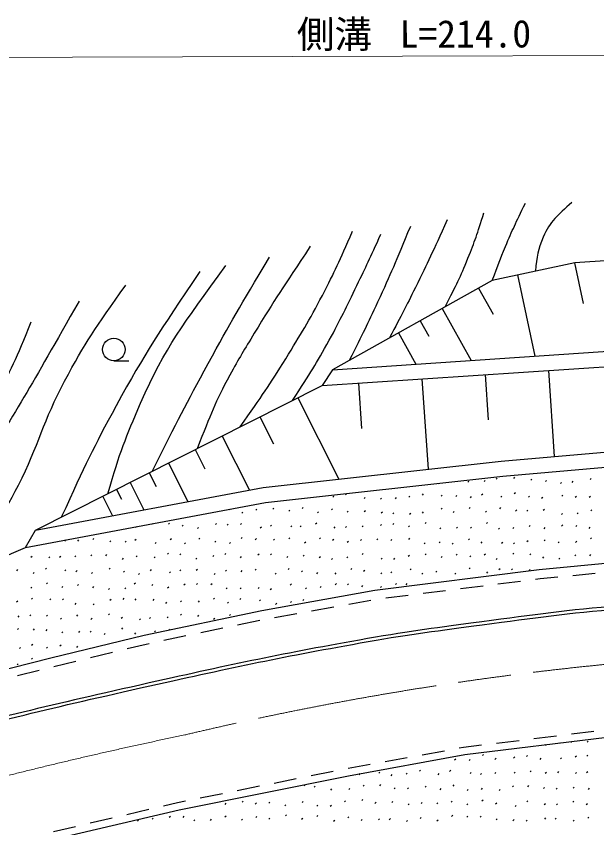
# Model space of a CAD drawing. Units: millimetres, scale not verified. Extents: x 40000 to 680000, y 20000 to 380000.
# Drawn here: x 398758 to 437285, y 289052 to 342909 of the extents above; entities that cross this region are included whole.
import ezdxf
from ezdxf.enums import TextEntityAlignment as Align

# ---------------------------------------------------------------- set-up
doc = ezdxf.new("R2010")
doc.units = ezdxf.units.MM
doc.header["$LTSCALE"] = 1000
doc.linetypes.add('CHAIN', pattern=[18.5, 12, -1.5, 3.5, -1.5])
for name, color, linetype, lineweight in [('M-BGD', 7, 'Continuous', 25), ('M-BMK', 2, 'CHAIN', 13), ('M-STR-HTXT', 7, 'Continuous', 13)]:
    doc.layers.add(name, color=color, linetype=linetype, lineweight=lineweight)
doc.styles.add('ＭＳ ゴシック', font='')
doc.styles.get('ＭＳ ゴシック').set_extended_font_data('MS Gothic')

msp = doc.modelspace()

# ---------------------------------------------------------------- linework, layer by layer
at = {"layer": 'M-BGD'}
for p, q in [((435802, 326548), (436380, 323853)), ((432029, 325739), (433185, 320349)), ((429435, 324866), (430399, 323141)), ((427020, 323516), (428949, 320067)), ((425570, 322705), (426149, 321669)), ((424119, 321894), (425278, 319822)), ((405236, 320038), (406236, 320038)), ((434087, 319407), (434468, 313693)), ((425685, 318847), (426085, 312846)), ((429886, 319127), (430086, 316126)), ((400041, 308793), (419068, 318406)), ((421466, 318566), (421667, 315552)), ((417439, 317583), (420163, 312192)), ((414931, 316316), (415836, 314524)), ((412423, 315049), (414233, 311465)), ((410638, 314147), (411282, 312872)), ((408853, 313245), (410141, 310695)), ((407582, 312603), (408041, 311696)), ((436623, 312869), (436635, 312880)), ((406312, 311961), (407229, 310146)), ((426756, 311883), (426791, 311918)), ((428723, 311994), (428794, 312065)), ((429813, 312031), (429883, 312102)), ((430598, 312185), (430669, 312256)), ((431785, 312242), (431856, 312312)), ((432904, 312118), (432975, 312188)), ((433879, 312033), (433950, 312104)), ((434872, 311889), (434942, 311960)), ((435645, 311975), (435716, 312046)), ((436846, 312158), (436916, 312229)), ((405408, 311504), (405734, 310859)), ((431813, 311235), (431884, 311305)), ((404504, 311047), (405156, 309756)), ((419774, 310997), (419845, 311068)), ((420607, 311146), (420678, 311217)), ((421852, 310906), (421923, 310977)), ((422924, 310851), (422994, 310922)), ((423920, 310892), (423990, 310963)), ((424813, 310984), (424884, 311055)), ((425710, 311134), (425781, 311205)), ((426963, 311058), (427034, 311128)), ((427928, 311026), (427999, 311097)), ((428904, 310959), (428975, 311030)), ((429645, 311140), (429716, 311210)), ((430910, 310999), (430981, 311069)), ((432754, 310991), (432825, 311062)), ((433625, 310927), (433695, 310998)), ((434961, 311051), (435032, 311122)), ((435862, 310989), (435933, 311060)), ((436790, 310993), (436861, 311063)), ((415792, 310200), (415863, 310271)), ((417726, 310234), (417797, 310305)), ((419682, 310154), (419753, 310224)), ((426955, 310190), (427026, 310261)), ((428818, 310239), (428888, 310309)), ((430856, 310225), (430927, 310296)), ((412913, 310170), (412948, 310206)), ((413719, 309936), (413790, 310007)), ((414663, 310125), (414733, 310196)), ((416854, 310063), (416925, 310133)), ((418754, 309947), (418824, 310018)), ((420711, 309993), (420782, 310063)), ((421858, 310035), (421929, 310105)), ((422984, 309947), (423055, 310017)), ((423751, 309889), (423822, 309959)), ((424865, 309855), (424936, 309925)), ((425715, 309939), (425786, 310009)), ((427754, 309975), (427825, 310046)), ((429901, 309991), (429972, 310062)), ((431898, 310071), (431969, 310141)), ((432642, 310067), (432713, 310138)), ((433738, 310130), (433809, 310201)), ((434945, 309845), (435016, 309915)), ((435987, 309892), (436058, 309963)), ((436889, 310079), (436959, 310149)), ((407808, 309214), (407837, 309243)), ((408870, 309190), (408940, 309261)), ((411986, 309183), (412057, 309254)), ((412761, 309137), (412831, 309207)), ((413634, 309177), (413705, 309248)), ((415637, 309072), (415708, 309143)), ((418626, 309214), (418697, 309284)), ((422925, 309113), (422996, 309183)), ((423756, 309179), (423827, 309250)), ((425892, 309240), (425963, 309311)), ((429961, 309243), (430032, 309313)), ((434953, 309076), (435024, 309147)), ((399379, 307650), (400041, 308793)), ((406679, 308978), (406737, 309036)), ((409775, 309058), (409846, 309128)), ((410778, 308913), (410849, 308983)), ((414953, 308958), (415024, 309029)), ((416976, 309028), (417046, 309098)), ((417598, 309027), (417669, 309097)), ((419849, 308945), (419920, 309016)), ((420608, 308974), (420678, 309045)), ((421716, 309019), (421786, 309090)), ((424789, 309022), (424860, 309093)), ((426863, 308886), (426934, 308956)), ((427980, 308940), (428051, 309011)), ((428895, 308940), (428966, 309010)), ((430766, 308871), (430836, 308942)), ((431721, 308906), (431791, 308977)), ((432797, 309051), (432868, 309121)), ((433801, 308898), (433871, 308969)), ((435900, 309042), (435971, 309112)), ((436772, 308923), (436842, 308993)), ((401984, 308081), (402054, 308152)), ((402849, 308082), (402920, 308153)), ((403840, 308181), (403910, 308252)), ((404961, 308029), (405032, 308100)), ((405982, 308003), (406053, 308074)), ((406637, 308135), (406708, 308205)), ((408984, 308177), (409054, 308248)), ((410867, 308209), (410937, 308280)), ((411931, 308005), (412002, 308076)), ((413679, 308239), (413750, 308309)), ((414622, 308169), (414692, 308239)), ((415821, 308139), (415891, 308210)), ((416854, 308234), (416925, 308304)), ((418888, 308226), (418958, 308297)), ((419756, 308128), (419827, 308199)), ((420728, 307996), (420799, 308066)), ((421607, 308117), (421677, 308188)), ((422679, 308155), (422749, 308226)), ((423615, 308119), (423686, 308190)), ((424816, 308192), (424887, 308263)), ((428767, 308168), (428838, 308238)), ((432652, 308049), (432723, 308120)), ((433794, 308086), (433865, 308157)), ((435884, 307993), (435955, 308064)), ((436871, 308231), (436942, 308301)), ((407981, 307916), (408051, 307987)), ((409928, 307897), (409998, 307967)), ((412912, 307907), (412982, 307978)), ((417896, 307954), (417967, 308025)), ((425822, 307895), (425893, 307965)), ((426819, 307951), (426890, 308022)), ((427686, 307876), (427756, 307947)), ((429607, 307950), (429677, 308020)), ((430971, 307943), (431042, 308013)), ((431762, 307897), (431833, 307968)), ((434718, 307951), (434788, 308022)), ((399737, 307018), (399808, 307088)), ((400927, 306956), (400997, 307027)), ((401637, 307007), (401708, 307078)), ((402644, 307035), (402715, 307106)), ((403706, 307104), (403777, 307174)), ((404693, 307108), (404764, 307179)), ((406722, 307025), (406792, 307096)), ((407909, 306964), (407980, 307035)), ((408790, 307200), (408861, 307271)), ((409610, 307159), (409681, 307230)), ((411808, 307044), (411879, 307115)), ((412596, 307188), (412667, 307258)), ((413637, 306976), (413707, 307046)), ((414800, 307162), (414871, 307233)), ((415625, 307157), (415696, 307228)), ((416720, 306987), (416791, 307058)), ((417801, 307073), (417872, 307144)), ((418869, 306990), (418940, 307061)), ((420704, 306965), (420775, 307035)), ((421712, 307184), (421783, 307255)), ((424778, 307071), (424849, 307142)), ((425886, 307159), (425957, 307229)), ((426953, 306993), (427024, 307064)), ((427953, 307140), (428024, 307211)), ((428866, 307030), (428936, 307100)), ((429819, 307169), (429890, 307239)), ((431704, 307200), (431774, 307271)), ((432838, 307168), (432908, 307239)), ((433699, 306952), (433770, 307023)), ((435819, 307103), (435889, 307174)), ((436818, 307109), (436888, 307180)), ((405807, 306865), (405878, 306936)), ((410666, 306883), (410737, 306954)), ((419686, 306858), (419756, 306929)), ((422975, 306880), (423046, 306951)), ((423809, 306866), (423880, 306937)), ((430604, 306846), (430674, 306917)), ((434770, 306877), (434840, 306947)), ((398802, 306112), (398873, 306183)), ((399882, 305932), (399952, 306002)), ((400691, 306206), (400762, 306276)), ((401975, 306094), (402045, 306165)), ((402723, 306048), (402794, 306119)), ((403745, 305919), (403816, 305990)), ((404920, 306216), (404990, 306287)), ((405873, 306016), (405944, 306087)), ((406863, 305856), (406934, 305927)), ((407674, 306114), (407745, 306184)), ((408920, 305965), (408991, 306036)), ((409604, 306101), (409675, 306172)), ((410709, 306141), (410780, 306212)), ((411898, 305857), (411968, 305927)), ((412647, 306085), (412717, 306156)), ((413687, 306045), (413758, 306116)), ((414619, 306146), (414690, 306216)), ((415931, 305882), (416002, 305953)), ((416807, 306194), (416877, 306265)), ((417694, 306040), (417765, 306111)), ((418703, 305912), (418773, 305983)), ((419918, 305892), (419989, 305962)), ((420967, 306187), (421037, 306257)), ((421813, 306076), (421884, 306147)), ((422946, 305894), (423017, 305965)), ((423620, 305975), (423691, 306046)), ((424906, 306166), (424976, 306237)), ((425666, 305888), (425737, 305959)), ((426598, 306017), (426669, 306088)), ((427863, 305888), (427934, 305959)), ((428822, 306231), (428892, 306302)), ((429979, 305956), (430050, 306027)), ((430794, 306188), (430865, 306259)), ((431627, 306172), (431697, 306242)), ((432785, 306114), (432855, 306185)), ((435696, 305802), (437189, 305946)), ((430728, 305240), (432217, 305428)), ((433209, 305553), (433533, 305594)), ((433533, 305594), (434701, 305707)), ((399729, 304948), (399800, 305019)), ((400765, 305242), (400836, 305312)), ((401777, 305000), (401847, 305070)), ((402818, 305126), (402889, 305197)), ((403839, 304983), (403910, 305054)), ((404871, 304860), (404942, 304931)), ((405961, 304912), (406032, 304983)), ((406593, 305234), (406664, 305305)), ((407757, 305121), (407828, 305192)), ((408805, 304978), (408876, 305049)), ((409890, 305180), (409960, 305250)), ((410726, 305189), (410796, 305260)), ((411682, 305199), (411753, 305269)), ((412694, 304905), (412764, 304975)), ((413613, 304903), (413684, 304974)), ((414811, 304925), (414882, 304996)), ((415620, 304871), (415691, 304942)), ((416944, 305161), (417015, 305232)), ((417957, 304911), (418028, 304981)), ((418919, 304999), (418989, 305069)), ((419934, 305185), (420005, 305256)), ((420747, 305168), (420817, 305239)), ((421691, 305050), (421762, 305120)), ((422923, 305003), (422994, 305074)), ((423929, 305204), (424000, 305274)), ((424630, 305182), (424701, 305253)), ((428248, 304927), (429736, 305115)), ((399761, 304223), (399832, 304294)), ((411842, 304226), (411912, 304297)), ((423288, 304301), (424776, 304488)), ((425768, 304614), (427256, 304802)), ((398786, 304037), (398857, 304108)), ((400978, 304170), (401049, 304241)), ((401825, 304179), (401896, 304250)), ((402659, 303877), (402730, 303948)), ((403869, 303853), (403939, 303923)), ((404980, 304147), (405051, 304217)), ((405853, 304211), (405923, 304282)), ((406643, 304165), (406714, 304235)), ((407840, 304143), (407911, 304213)), ((408676, 303946), (408747, 304016)), ((409649, 304050), (409719, 304121)), ((410848, 304034), (410919, 304104)), ((412768, 303953), (412839, 304024)), ((413594, 304207), (413665, 304277)), ((414906, 304107), (414977, 304177)), ((415974, 303879), (416045, 303950)), ((416963, 303994), (417034, 304065)), ((417771, 304141), (417841, 304212)), ((420822, 303893), (422298, 304157)), ((404876, 303182), (404947, 303252)), ((409663, 303168), (409733, 303239)), ((415900, 303011), (417376, 303276)), ((418361, 303452), (419837, 303716)), ((398889, 303037), (398959, 303107)), ((399659, 303113), (399730, 303184)), ((400763, 303098), (400834, 303168)), ((401701, 302889), (401771, 302960)), ((402779, 303106), (402850, 303177)), ((403715, 302884), (403786, 302954)), ((405729, 302968), (405800, 303039)), ((406944, 302855), (407015, 302925)), ((407604, 302935), (407674, 303006)), ((408764, 302974), (408835, 303044)), ((410807, 303081), (410877, 303151)), ((411858, 302895), (411929, 302966)), ((412902, 303137), (412973, 303208)), ((413449, 302520), (414917, 302827)), ((398840, 302202), (398911, 302273)), ((399905, 302174), (399975, 302245)), ((400750, 302130), (400821, 302201)), ((405772, 302239), (405842, 302310)), ((408915, 302183), (408972, 302239)), ((411002, 302007), (412470, 302315)), ((401785, 301986), (401856, 302056)), ((402908, 302020), (402978, 302090)), ((403660, 302033), (403731, 302103)), ((404592, 301871), (404663, 301942)), ((406627, 301910), (406698, 301981)), ((407929, 302054), (408000, 302124)), ((408555, 301494), (410023, 301802)), ((399778, 301163), (399849, 301234)), ((401659, 301125), (401730, 301196)), ((402777, 301024), (402848, 301095)), ((406117, 300942), (407372, 301247)), ((407372, 301247), (407577, 301289)), ((398971, 300941), (399042, 301011)), ((400771, 300974), (400842, 301045)), ((403688, 300354), (405145, 300707)), ((399761, 300236), (399832, 300306)), ((401258, 299765), (402716, 300118)), ((398814, 299857), (398884, 299928)), ((398834, 299152), (400288, 299520)), ((433116, 294972), (434605, 295154)), ((435598, 295276), (437087, 295458)), ((430635, 294668), (432124, 294850)), ((434832, 294664), (434848, 294680)), ((435571, 294715), (435631, 294776)), ((436646, 294725), (436717, 294796)), ((425696, 293902), (427172, 294169)), ((428156, 294347), (428445, 294400)), ((428445, 294400), (429642, 294546)), ((433884, 294515), (433937, 294569)), ((423236, 293456), (424712, 293723)), ((427852, 293560), (427923, 293631)), ((428822, 293506), (428893, 293576)), ((429693, 293839), (429764, 293910)), ((430527, 293591), (430598, 293662)), ((431768, 293681), (431839, 293752)), ((432623, 293787), (432694, 293858)), ((433523, 293591), (433593, 293662)), ((434881, 293629), (434952, 293700)), ((435861, 293751), (435932, 293822)), ((436630, 293806), (436701, 293877)), ((420776, 293010), (422252, 293277)), ((418325, 292517), (419796, 292813)), ((421517, 292574), (421588, 292644)), ((422814, 292670), (422884, 292740)), ((423635, 292509), (423706, 292580)), ((424642, 292612), (424713, 292682)), ((425523, 292799), (425594, 292870)), ((426751, 292574), (426821, 292645)), ((427521, 292796), (427591, 292867)), ((428886, 292647), (428957, 292718)), ((429573, 292592), (429644, 292663)), ((430525, 292658), (430595, 292729)), ((431797, 292666), (431867, 292737)), ((432860, 292764), (432931, 292835)), ((433867, 292673), (433938, 292743)), ((434699, 292708), (434770, 292779)), ((435865, 292657), (435935, 292727)), ((436613, 292722), (436683, 292793)), ((415875, 292022), (417345, 292319)), ((417869, 291840), (417940, 291910)), ((422879, 291846), (422950, 291917)), ((413424, 291528), (414894, 291825)), ((418520, 291747), (418591, 291817)), ((419638, 291556), (419709, 291627)), ((420825, 291588), (420896, 291659)), ((421786, 291816), (421857, 291887)), ((423830, 291626), (423901, 291697)), ((424721, 291642), (424791, 291712)), ((425902, 291748), (425973, 291818)), ((426888, 291579), (426959, 291650)), ((427761, 291821), (427832, 291892)), ((428673, 291527), (428744, 291598)), ((429627, 291599), (429698, 291670)), ((430806, 291521), (430877, 291592)), ((431694, 291769), (431765, 291840)), ((432699, 291777), (432770, 291848)), ((433745, 291655), (433816, 291726)), ((434592, 291605), (434663, 291676)), ((435714, 291684), (435784, 291755)), ((436738, 291601), (436809, 291672)), ((409459, 290728), (409993, 290836)), ((410973, 291034), (412444, 291330)), ((420534, 290776), (420605, 290847)), ((421691, 290853), (421762, 290924)), ((427612, 290757), (427682, 290828)), ((429664, 290834), (429735, 290905)), ((432647, 290766), (432718, 290836)), ((408529, 290511), (409459, 290728)), ((411777, 290678), (411787, 290688)), ((412625, 290605), (412696, 290676)), ((413752, 290754), (413822, 290825)), ((414623, 290628), (414693, 290698)), ((415519, 290690), (415590, 290761)), ((416582, 290511), (416653, 290582)), ((417730, 290719), (417801, 290790)), ((418700, 290485), (418771, 290555)), ((419601, 290484), (419672, 290554)), ((422564, 290673), (422635, 290744)), ((423684, 290721), (423754, 290792)), ((424758, 290576), (424829, 290646)), ((425621, 290664), (425691, 290734)), ((426677, 290636), (426747, 290706)), ((428651, 290572), (428721, 290643)), ((430574, 290643), (430645, 290714)), ((431873, 290470), (431944, 290541)), ((433803, 290586), (433874, 290656)), ((434608, 290572), (434678, 290643)), ((435702, 290751), (435773, 290822)), ((436588, 290590), (436659, 290661)), ((406094, 289943), (407555, 290284)), ((408915, 289747), (408986, 289818)), ((409839, 289742), (409910, 289813)), ((412610, 289770), (412681, 289841)), ((414655, 289734), (414726, 289805)), ((416628, 289851), (416698, 289922)), ((418696, 289800), (418766, 289870)), ((420758, 289701), (420828, 289771)), ((427651, 289810), (427722, 289880)), ((428663, 289752), (428734, 289823)), ((429549, 289760), (429620, 289831)), ((436683, 289692), (436753, 289763)), ((403660, 289374), (405121, 289715)), ((406802, 289497), (406873, 289568)), ((407775, 289616), (407846, 289687)), ((410540, 289504), (410611, 289574)), ((411653, 289544), (411723, 289615)), ((413712, 289556), (413783, 289626)), ((415526, 289624), (415597, 289694)), ((417698, 289619), (417769, 289690)), ((419824, 289488), (419895, 289559)), ((421648, 289528), (421719, 289599)), ((422803, 289579), (422873, 289650)), ((423517, 289589), (423588, 289660)), ((424661, 289466), (424732, 289537)), ((425562, 289670), (425633, 289741)), ((426680, 289518), (426751, 289589)), ((430610, 289575), (430680, 289645)), ((431724, 289521), (431795, 289592)), ((432594, 289496), (432665, 289567)), ((433830, 289630), (433901, 289701)), ((434519, 289621), (434589, 289692)), ((435717, 289497), (435788, 289568)), ((401225, 288806), (402686, 289147))]:
    msp.add_line(p, q, dxfattribs=at)
for points in [[(499447, 318340), (499595, 319329), (480075, 328823), (461621, 328244), (435824, 326553), (430354, 325380), (419755, 319454), (419068, 318406)], [(419755, 319454), (439024, 320738), (459075, 322820), (481471, 322043), (499595, 319329)], [(419068, 318406), (439109, 319741), (459109, 321818), (481380, 321045), (499447, 318340)], [(400041, 308793), (415149, 311638), (430947, 313383), (440822, 314254), (452619, 315080)], [(390936, 297696), (389792, 302002), (395552, 306015), (399379, 307650), (415297, 310648), (431046, 312387), (440901, 313257), (452650, 314080)], [(376973, 293775), (386149, 296385), (394504, 298674), (401059, 300334), (407240, 301832), (415061, 303471), (422555, 304813), (433467, 306191), (447804, 307569), (460481, 307904), (474603, 307233), (487200, 305966), (496823, 304325), (507521, 301940), (520078, 298325), (531399, 294340), (541806, 290355), (550125, 289691), (552532, 295640)], [(341442, 270685), (353376, 274357), (366131, 278416), (385728, 284546), (398609, 287681), (409565, 290240), (420809, 292508), (428520, 293905), (437965, 295062), (447464, 295882), (455945, 296315), (462447, 296315), (472709, 296026), (484274, 294725), (494873, 293183), (506720, 290402), (518872, 286822), (530154, 282917), (543026, 277758), (550504, 274188), (559052, 270279)]]:
    msp.add_lwpolyline(points, dxfattribs=at)
msp.add_circle((405236, 320788), 750, dxfattribs=at)
for points, knots in [([(430354, 325380), (430751, 326464), (430865, 326758), (431227, 327628), (431701, 328771), (431888, 329143), (432546, 330509)], [0, 0, 0, 0, 1, 1, 1, 2, 2, 2, 2]), ([(435624, 330553), (434684, 329690), (434198, 329313), (433733, 328244), (433373, 327416), (433296, 326977), (433212, 325993)], [0, 0, 0, 0, 1, 1, 1, 2, 2, 2, 2]), ([(427225, 323631), (427989, 325122), (428219, 325557), (428737, 326843), (429206, 328006), (429344, 328427), (429795, 329873)], [0, 0, 0, 0, 1, 1, 1, 2, 2, 2, 2]), ([(427365, 329387), (426371, 327212), (426115, 326634), (425250, 324899), (424595, 323587), (424376, 323161), (423527, 321563)], [0, 0, 0, 0, 1, 1, 1, 2, 2, 2, 2]), ([(413622, 315654), (415111, 317788), (415528, 318373), (416646, 320183), (417642, 321796), (418199, 322704), (419076, 324385), (419925, 326015), (420182, 326597), (421077, 328644)], [0, 0, 0, 0, 1, 1, 1, 2, 2, 2, 3, 3, 3, 3]), ([(420883, 320085), (421813, 321933), (422056, 322431), (422763, 323956), (423663, 325898), (423926, 326554), (424936, 328987)], [0, 0, 0, 0, 1, 1, 1, 2, 2, 2, 2]), ([(417102, 317413), (418306, 319285), (418654, 319809), (419533, 321412), (420297, 322804), (420668, 323614), (421362, 325042), (422004, 326363), (422204, 326793), (422963, 328444)], [0, 0, 0, 0, 1, 1, 1, 2, 2, 2, 3, 3, 3, 3]), ([(418275, 327644), (416451, 324888), (415942, 324167), (414559, 321869), (413911, 320793), (413526, 320202), (412930, 319097), (411937, 317257), (411696, 316544), (410757, 314207)], [0, 0, 0, 0, 1, 1, 1, 2, 2, 2, 3, 3, 3, 3]), ([(407780, 312703), (409522, 316173), (409988, 317101), (411500, 319868), (413026, 322660), (413561, 323560), (415560, 326929)], [0, 0, 0, 0, 1, 1, 1, 2, 2, 2, 2]), ([(410950, 325977), (408190, 321849), (407352, 320666), (405393, 317060), (403854, 314228), (403359, 313209), (401749, 309656)], [0, 0, 0, 0, 1, 1, 1, 2, 2, 2, 2]), ([(404840, 311217), (405653, 314029), (406013, 314939), (407014, 317225), (408698, 321072), (409807, 322361), (412665, 326372)], [0, 0, 0, 0, 1, 1, 1, 2, 2, 2, 2]), ([(395552, 306015), (397225, 308688), (397705, 309480), (398904, 311800), (400256, 314416), (400571, 316095), (401963, 318690), (403358, 321291), (403992, 322189), (406022, 325064)], [0, 0, 0, 0, 1, 1, 1, 2, 2, 2, 3, 3, 3, 3]), ([(402931, 324003), (399648, 318277), (398811, 316659), (395829, 312167), (394411, 310030), (393372, 308988), (392109, 306756), (391092, 304958), (390765, 304265), (389792, 302002)], [0, 0, 0, 0, 1, 1, 1, 2, 2, 2, 3, 3, 3, 3]), ([(381982, 295199), (384067, 298288), (384598, 299067), (386284, 301539), (388977, 305487), (390500, 307689), (393229, 311613), (394822, 313903), (395976, 315021), (397335, 317458), (398421, 319404), (398769, 320179), (399751, 322627)], [0, 0, 0, 0, 1, 1, 1, 2, 2, 2, 3, 3, 3, 4, 4, 4, 4]), ([(544212, 286000), (535904, 289429), (533657, 290457), (526715, 292833), (523039, 294092), (520983, 294817), (517249, 295894), (511381, 297585), (508115, 298647), (502148, 299946), (497928, 300865), (495550, 301336), (491279, 301977), (485134, 302899), (481689, 303476), (475493, 303950), (470744, 304314), (468072, 304424), (463309, 304465), (457545, 304515), (454315, 304453), (448554, 304265), (444764, 304141), (442639, 304068), (438859, 303779), (435248, 303502), (433238, 303199), (429649, 302720), (426683, 302325), (425017, 302122), (422070, 301605), (416379, 300607), (413212, 299919), (407573, 298660), (401042, 297202), (397395, 296326), (390930, 294598), (387349, 293640), (385358, 293051), (381802, 292002), (376552, 290454), (373584, 289668), (368379, 287972), (365840, 287145), (365015, 286879), (361898, 285799)], [0, 0, 0, 0, 1, 1, 1, 2, 2, 2, 3, 3, 3, 4, 4, 4, 5, 5, 5, 6, 6, 6, 7, 7, 7, 8, 8, 8, 9, 9, 9, 10, 10, 10, 11, 11, 11, 12, 12, 12, 13, 13, 13, 14, 14, 14, 15, 15, 15, 15]), ([(361962, 285609), (365077, 286689), (365902, 286955), (368440, 287781), (373643, 289477), (376609, 290262), (381858, 291810), (385412, 292858), (387402, 293447), (390981, 294404), (397443, 296132), (401089, 297007), (407616, 298465), (413252, 299723), (416417, 300410), (422105, 301408), (425049, 301924), (426713, 302127), (429675, 302522), (433261, 303001), (435269, 303303), (438875, 303579), (442652, 303869), (444775, 303941), (448560, 304065), (454318, 304253), (457546, 304315), (463306, 304265), (468064, 304224), (470732, 304114), (475476, 303751), (481667, 303277), (485109, 302701), (491248, 301779), (495514, 301139), (497889, 300669), (502104, 299751), (508066, 298453), (511329, 297392), (517192, 295702), (520922, 294626), (522976, 293902), (526648, 292645), (533588, 290269), (535834, 289242), (544140, 285814)], [0, 0, 0, 0, 1, 1, 1, 2, 2, 2, 3, 3, 3, 4, 4, 4, 5, 5, 5, 6, 6, 6, 7, 7, 7, 8, 8, 8, 9, 9, 9, 10, 10, 10, 11, 11, 11, 12, 12, 12, 13, 13, 13, 14, 14, 14, 15, 15, 15, 15])]:
    msp.add_open_spline(points, degree=3, knots=knots, dxfattribs=at)
at = {"layer": 'M-BMK'}
for centre, radius, start, end in [((458276, 92703), 208197, 93.65249, 103.42447), ((467296, 18300), 282789, 101.702, 107.29498)]:
    msp.add_arc(centre, radius, start, end, dxfattribs=at)
at = {"layer": 'M-STR-HTXT'}
msp.add_lwpolyline([(332679, 324882), (395172, 340177), (541250, 340616)], dxfattribs=at)

# ---------------------------------------------------------------- texts
at = {"layer": 'M-STR-HTXT', "style": 'ＭＳ ゴシック'}
for s, p in [('側溝', (419880, 340251)), ('L=214.0', (428570, 340277))]:
    msp.add_text(s, height=1833, rotation=0.172, dxfattribs=at).set_placement(p, align=Align.BOTTOM_CENTER)

doc.saveas('drawing.dxf')
